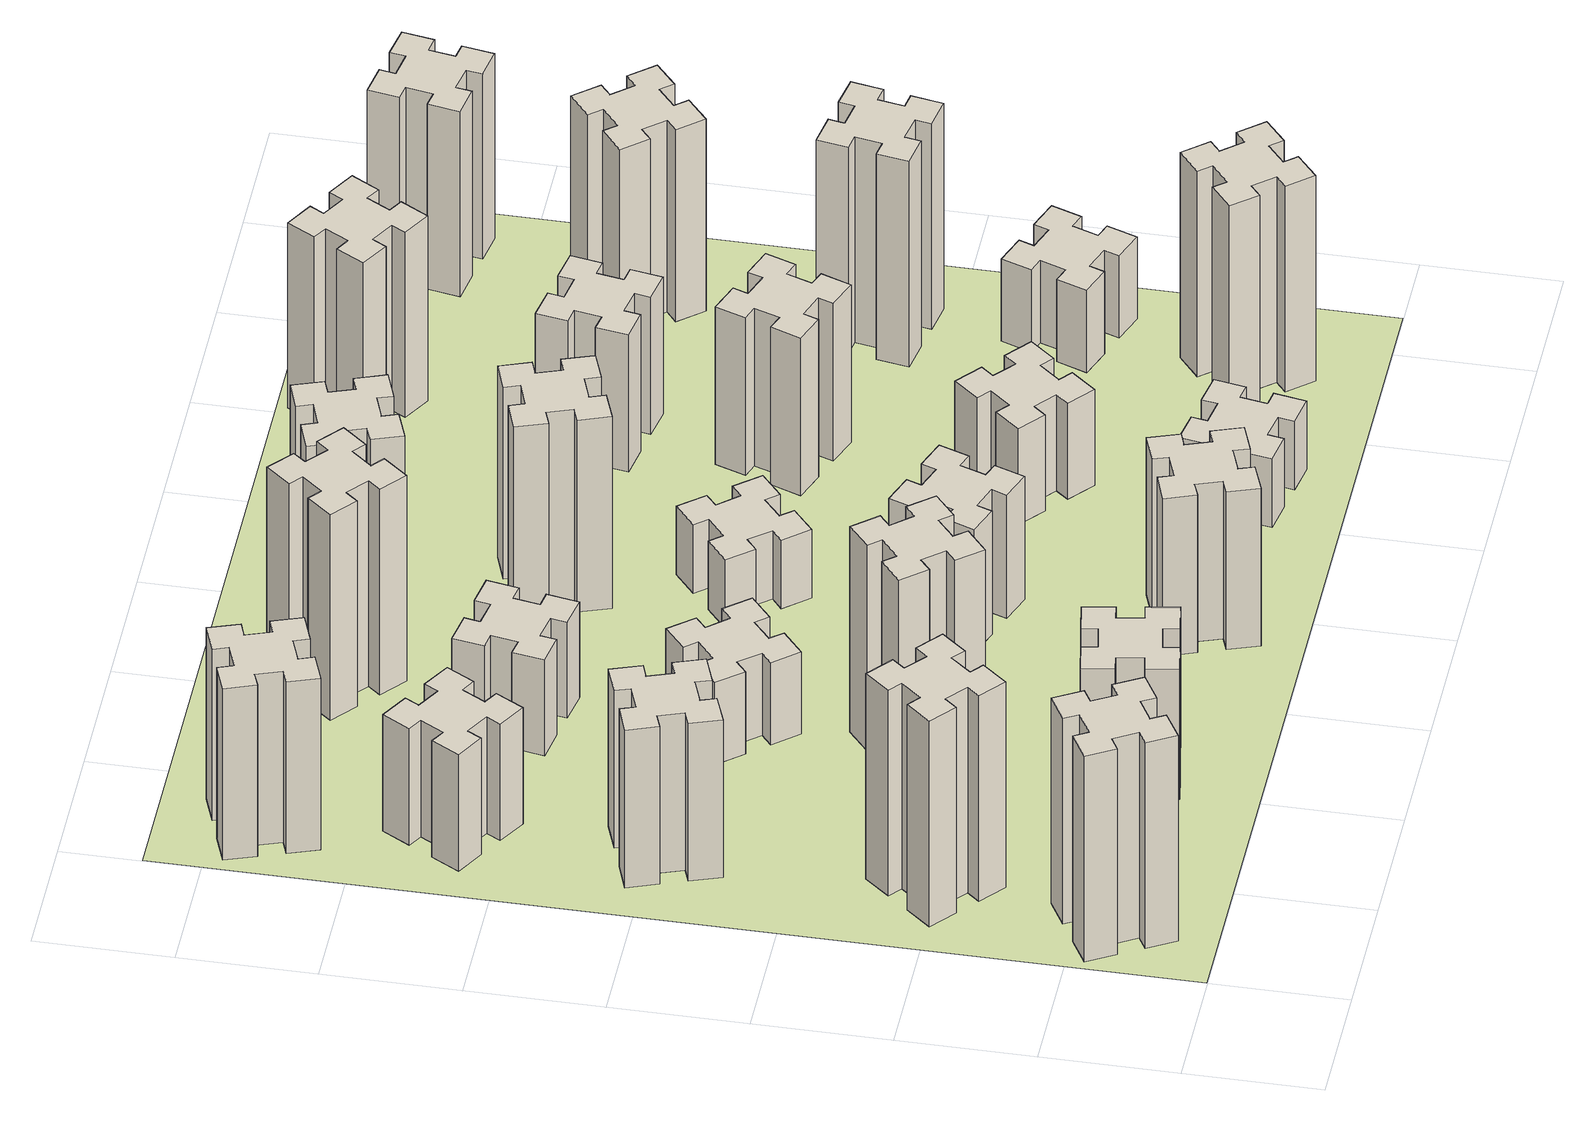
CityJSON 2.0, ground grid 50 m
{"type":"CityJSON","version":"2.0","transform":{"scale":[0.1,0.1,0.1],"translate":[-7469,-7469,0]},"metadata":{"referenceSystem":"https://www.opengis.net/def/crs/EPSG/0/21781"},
"CityObjects":{
"building1":{"type":"Building","attributes":{"class":"1000","function":"1000","usage":"1000","yearOfConstruction":2016,"roofType":"1000","measuredHeight":90,"storeysAboveGround":30,"storeysBelowGround":0},"geometry":[{"type":"Solid","lod":"1","boundaries":[[[[0,1,2,3,4,5,6,7,8,9,10,11,12,13,14,15,16,17,18,19]],[[17,16,20,21]],[[16,15,22,20]],[[15,14,23,22]],[[14,13,24,23]],[[13,12,25,24]],[[12,11,26,25]],[[11,10,27,26]],[[10,9,28,27]],[[9,8,29,28]],[[8,7,30,29]],[[7,6,31,30]],[[6,5,32,31]],[[5,4,33,32]],[[4,3,34,33]],[[3,2,35,34]],[[2,1,36,35]],[[1,0,37,36]],[[0,19,38,37]],[[19,18,39,38]],[[18,17,21,39]],[[24,25,26,27,28,29,30,31,32,33,34,35,36,37,38,39,21,20,22,23]]]]}]},
"building2":{"type":"Building","attributes":{"class":"1000","function":"1000","usage":"1000","yearOfConstruction":2016,"roofType":"1000","measuredHeight":90,"storeysAboveGround":30,"storeysBelowGround":0},"geometry":[{"type":"Solid","lod":"1","boundaries":[[[[40,41,42,43,44,45,46,47,48,49,50,51,52,53,54,55,56,57,58,59]],[[57,56,60,61]],[[56,55,62,60]],[[55,54,63,62]],[[54,53,64,63]],[[53,52,65,64]],[[52,51,66,65]],[[51,50,67,66]],[[50,49,68,67]],[[49,48,69,68]],[[48,47,70,69]],[[47,46,71,70]],[[46,45,72,71]],[[45,44,73,72]],[[44,43,74,73]],[[43,42,75,74]],[[42,41,76,75]],[[41,40,77,76]],[[40,59,78,77]],[[59,58,79,78]],[[58,57,61,79]],[[64,65,66,67,68,69,70,71,72,73,74,75,76,77,78,79,61,60,62,63]]]]}]},
"building3":{"type":"Building","attributes":{"class":"1000","function":"1000","usage":"1000","yearOfConstruction":2016,"roofType":"1000","measuredHeight":69,"storeysAboveGround":30,"storeysBelowGround":0},"geometry":[{"type":"Solid","lod":"1","boundaries":[[[[80,81,82,83,84,85,86,87,88,89,90,91,92,93,94,95,96,97,98,99]],[[97,96,100,101]],[[96,95,102,100]],[[95,94,103,102]],[[94,93,104,103]],[[93,92,105,104]],[[92,91,106,105]],[[91,90,107,106]],[[90,89,108,107]],[[89,88,109,108]],[[88,87,110,109]],[[87,86,111,110]],[[86,85,112,111]],[[85,84,113,112]],[[84,83,114,113]],[[83,82,115,114]],[[82,81,116,115]],[[81,80,117,116]],[[80,99,118,117]],[[99,98,119,118]],[[98,97,101,119]],[[104,105,106,107,108,109,110,111,112,113,114,115,116,117,118,119,101,100,102,103]]]]}]},
"building4":{"type":"Building","attributes":{"class":"1000","function":"1000","usage":"1000","yearOfConstruction":2016,"roofType":"1000","measuredHeight":51,"storeysAboveGround":30,"storeysBelowGround":0},"geometry":[{"type":"Solid","lod":"1","boundaries":[[[[120,121,122,123,124,125,126,127,128,129,130,131,132,133,134,135,136,137,138,139]],[[137,136,140,141]],[[136,135,142,140]],[[135,134,143,142]],[[134,133,144,143]],[[133,132,145,144]],[[132,131,146,145]],[[131,130,147,146]],[[130,129,148,147]],[[129,128,149,148]],[[128,127,150,149]],[[127,126,151,150]],[[126,125,152,151]],[[125,124,153,152]],[[124,123,154,153]],[[123,122,155,154]],[[122,121,156,155]],[[121,120,157,156]],[[120,139,158,157]],[[139,138,159,158]],[[138,137,141,159]],[[144,145,146,147,148,149,150,151,152,153,154,155,156,157,158,159,141,140,142,143]]]]}]},
"building5":{"type":"Building","attributes":{"class":"1000","function":"1000","usage":"1000","yearOfConstruction":2016,"roofType":"1000","measuredHeight":57,"storeysAboveGround":30,"storeysBelowGround":0},"geometry":[{"type":"Solid","lod":"1","boundaries":[[[[160,161,162,163,164,165,166,167,168,169,170,171,172,173,174,175,176,177,178,179]],[[177,176,180,181]],[[176,175,182,180]],[[175,174,183,182]],[[174,173,184,183]],[[173,172,185,184]],[[172,171,186,185]],[[171,170,187,186]],[[170,169,188,187]],[[169,168,189,188]],[[168,167,190,189]],[[167,166,191,190]],[[166,165,192,191]],[[165,164,193,192]],[[164,163,194,193]],[[163,162,195,194]],[[162,161,196,195]],[[161,160,197,196]],[[160,179,198,197]],[[179,178,199,198]],[[178,177,181,199]],[[184,185,186,187,188,189,190,191,192,193,194,195,196,197,198,199,181,180,182,183]]]]}]},
"building6":{"type":"Building","attributes":{"class":"1000","function":"1000","usage":"1000","yearOfConstruction":2016,"roofType":"1000","measuredHeight":75,"storeysAboveGround":30,"storeysBelowGround":0},"geometry":[{"type":"Solid","lod":"1","boundaries":[[[[200,201,202,203,204,205,206,207,208,209,210,211,212,213,214,215,216,217,218,219]],[[217,216,220,221]],[[216,215,222,220]],[[215,214,223,222]],[[214,213,224,223]],[[213,212,225,224]],[[212,211,226,225]],[[211,210,227,226]],[[210,209,228,227]],[[209,208,229,228]],[[208,207,230,229]],[[207,206,231,230]],[[206,205,232,231]],[[205,204,233,232]],[[204,203,234,233]],[[203,202,235,234]],[[202,201,236,235]],[[201,200,237,236]],[[200,219,238,237]],[[219,218,239,238]],[[218,217,221,239]],[[224,225,226,227,228,229,230,231,232,233,234,235,236,237,238,239,221,220,222,223]]]]}]},
"building7":{"type":"Building","attributes":{"class":"1000","function":"1000","usage":"1000","yearOfConstruction":2016,"roofType":"1000","measuredHeight":90,"storeysAboveGround":30,"storeysBelowGround":0},"geometry":[{"type":"Solid","lod":"1","boundaries":[[[[240,241,242,243,244,245,246,247,248,249,250,251,252,253,254,255,256,257,258,259]],[[257,256,260,261]],[[256,255,262,260]],[[255,254,263,262]],[[254,253,264,263]],[[253,252,265,264]],[[252,251,266,265]],[[251,250,267,266]],[[250,249,268,267]],[[249,248,269,268]],[[248,247,270,269]],[[247,246,271,270]],[[246,245,272,271]],[[245,244,273,272]],[[244,243,274,273]],[[243,242,275,274]],[[242,241,276,275]],[[241,240,277,276]],[[240,259,278,277]],[[259,258,279,278]],[[258,257,261,279]],[[264,265,266,267,268,269,270,271,272,273,274,275,276,277,278,279,261,260,262,263]]]]}]},
"building8":{"type":"Building","attributes":{"class":"1000","function":"1000","usage":"1000","yearOfConstruction":2016,"roofType":"1000","measuredHeight":36,"storeysAboveGround":30,"storeysBelowGround":0},"geometry":[{"type":"Solid","lod":"1","boundaries":[[[[280,281,282,283,284,285,286,287,288,289,290,291,292,293,294,295,296,297,298,299]],[[297,296,300,301]],[[296,295,302,300]],[[295,294,303,302]],[[294,293,304,303]],[[293,292,305,304]],[[292,291,306,305]],[[291,290,307,306]],[[290,289,308,307]],[[289,288,309,308]],[[288,287,310,309]],[[287,286,311,310]],[[286,285,312,311]],[[285,284,313,312]],[[284,283,314,313]],[[283,282,315,314]],[[282,281,316,315]],[[281,280,317,316]],[[280,299,318,317]],[[299,298,319,318]],[[298,297,301,319]],[[304,305,306,307,308,309,310,311,312,313,314,315,316,317,318,319,301,300,302,303]]]]}]},
"building9":{"type":"Building","attributes":{"class":"1000","function":"1000","usage":"1000","yearOfConstruction":2016,"roofType":"1000","measuredHeight":42,"storeysAboveGround":30,"storeysBelowGround":0},"geometry":[{"type":"Solid","lod":"1","boundaries":[[[[320,321,322,323,324,325,326,327,328,329,330,331,332,333,334,335,336,337,338,339]],[[337,336,340,341]],[[336,335,342,340]],[[335,334,343,342]],[[334,333,344,343]],[[333,332,345,344]],[[332,331,346,345]],[[331,330,347,346]],[[330,329,348,347]],[[329,328,349,348]],[[328,327,350,349]],[[327,326,351,350]],[[326,325,352,351]],[[325,324,353,352]],[[324,323,354,353]],[[323,322,355,354]],[[322,321,356,355]],[[321,320,357,356]],[[320,339,358,357]],[[339,338,359,358]],[[338,337,341,359]],[[344,345,346,347,348,349,350,351,352,353,354,355,356,357,358,359,341,340,342,343]]]]}]},
"building10":{"type":"Building","attributes":{"class":"1000","function":"1000","usage":"1000","yearOfConstruction":2016,"roofType":"1000","measuredHeight":69,"storeysAboveGround":30,"storeysBelowGround":0},"geometry":[{"type":"Solid","lod":"1","boundaries":[[[[360,361,362,363,364,365,366,367,368,369,370,371,372,373,374,375,376,377,378,379]],[[377,376,380,381]],[[376,375,382,380]],[[375,374,383,382]],[[374,373,384,383]],[[373,372,385,384]],[[372,371,386,385]],[[371,370,387,386]],[[370,369,388,387]],[[369,368,389,388]],[[368,367,390,389]],[[367,366,391,390]],[[366,365,392,391]],[[365,364,393,392]],[[364,363,394,393]],[[363,362,395,394]],[[362,361,396,395]],[[361,360,397,396]],[[360,379,398,397]],[[379,378,399,398]],[[378,377,381,399]],[[384,385,386,387,388,389,390,391,392,393,394,395,396,397,398,399,381,380,382,383]]]]}]},
"building11":{"type":"Building","attributes":{"class":"1000","function":"1000","usage":"1000","yearOfConstruction":2016,"roofType":"1000","measuredHeight":90,"storeysAboveGround":30,"storeysBelowGround":0},"geometry":[{"type":"Solid","lod":"1","boundaries":[[[[400,401,402,403,404,405,406,407,408,409,410,411,412,413,414,415,416,417,418,419]],[[417,416,420,421]],[[416,415,422,420]],[[415,414,423,422]],[[414,413,424,423]],[[413,412,425,424]],[[412,411,426,425]],[[411,410,427,426]],[[410,409,428,427]],[[409,408,429,428]],[[408,407,430,429]],[[407,406,431,430]],[[406,405,432,431]],[[405,404,433,432]],[[404,403,434,433]],[[403,402,435,434]],[[402,401,436,435]],[[401,400,437,436]],[[400,419,438,437]],[[419,418,439,438]],[[418,417,421,439]],[[424,425,426,427,428,429,430,431,432,433,434,435,436,437,438,439,421,420,422,423]]]]}]},
"building12":{"type":"Building","attributes":{"class":"1000","function":"1000","usage":"1000","yearOfConstruction":2016,"roofType":"1000","measuredHeight":54,"storeysAboveGround":30,"storeysBelowGround":0},"geometry":[{"type":"Solid","lod":"1","boundaries":[[[[440,441,442,443,444,445,446,447,448,449,450,451,452,453,454,455,456,457,458,459]],[[457,456,460,461]],[[456,455,462,460]],[[455,454,463,462]],[[454,453,464,463]],[[453,452,465,464]],[[452,451,466,465]],[[451,450,467,466]],[[450,449,468,467]],[[449,448,469,468]],[[448,447,470,469]],[[447,446,471,470]],[[446,445,472,471]],[[445,444,473,472]],[[444,443,474,473]],[[443,442,475,474]],[[442,441,476,475]],[[441,440,477,476]],[[440,459,478,477]],[[459,458,479,478]],[[458,457,461,479]],[[464,465,466,467,468,469,470,471,472,473,474,475,476,477,478,479,461,460,462,463]]]]}]},
"building13":{"type":"Building","attributes":{"class":"1000","function":"1000","usage":"1000","yearOfConstruction":2016,"roofType":"1000","measuredHeight":30,"storeysAboveGround":30,"storeysBelowGround":0},"geometry":[{"type":"Solid","lod":"1","boundaries":[[[[480,481,482,483,484,485,486,487,488,489,490,491,492,493,494,495,496,497,498,499]],[[497,496,500,501]],[[496,495,502,500]],[[495,494,503,502]],[[494,493,504,503]],[[493,492,505,504]],[[492,491,506,505]],[[491,490,507,506]],[[490,489,508,507]],[[489,488,509,508]],[[488,487,510,509]],[[487,486,511,510]],[[486,485,512,511]],[[485,484,513,512]],[[484,483,514,513]],[[483,482,515,514]],[[482,481,516,515]],[[481,480,517,516]],[[480,499,518,517]],[[499,498,519,518]],[[498,497,501,519]],[[504,505,506,507,508,509,510,511,512,513,514,515,516,517,518,519,501,500,502,503]]]]}]},
"building14":{"type":"Building","attributes":{"class":"1000","function":"1000","usage":"1000","yearOfConstruction":2016,"roofType":"1000","measuredHeight":84,"storeysAboveGround":30,"storeysBelowGround":0},"geometry":[{"type":"Solid","lod":"1","boundaries":[[[[520,521,522,523,524,525,526,527,528,529,530,531,532,533,534,535,536,537,538,539]],[[537,536,540,541]],[[536,535,542,540]],[[535,534,543,542]],[[534,533,544,543]],[[533,532,545,544]],[[532,531,546,545]],[[531,530,547,546]],[[530,529,548,547]],[[529,528,549,548]],[[528,527,550,549]],[[527,526,551,550]],[[526,525,552,551]],[[525,524,553,552]],[[524,523,554,553]],[[523,522,555,554]],[[522,521,556,555]],[[521,520,557,556]],[[520,539,558,557]],[[539,538,559,558]],[[538,537,541,559]],[[544,545,546,547,548,549,550,551,552,553,554,555,556,557,558,559,541,540,542,543]]]]}]},
"building15":{"type":"Building","attributes":{"class":"1000","function":"1000","usage":"1000","yearOfConstruction":2016,"roofType":"1000","measuredHeight":30,"storeysAboveGround":30,"storeysBelowGround":0},"geometry":[{"type":"Solid","lod":"1","boundaries":[[[[560,561,562,563,564,565,566,567,568,569,570,571,572,573,574,575,576,577,578,579]],[[577,576,580,581]],[[576,575,582,580]],[[575,574,583,582]],[[574,573,584,583]],[[573,572,585,584]],[[572,571,586,585]],[[571,570,587,586]],[[570,569,588,587]],[[569,568,589,588]],[[568,567,590,589]],[[567,566,591,590]],[[566,565,592,591]],[[565,564,593,592]],[[564,563,594,593]],[[563,562,595,594]],[[562,561,596,595]],[[561,560,597,596]],[[560,579,598,597]],[[579,578,599,598]],[[578,577,581,599]],[[584,585,586,587,588,589,590,591,592,593,594,595,596,597,598,599,581,580,582,583]]]]}]},
"building16":{"type":"Building","attributes":{"class":"1000","function":"1000","usage":"1000","yearOfConstruction":2016,"roofType":"1000","measuredHeight":57,"storeysAboveGround":30,"storeysBelowGround":0},"geometry":[{"type":"Solid","lod":"1","boundaries":[[[[600,601,602,603,604,605,606,607,608,609,610,611,612,613,614,615,616,617,618,619]],[[617,616,620,621]],[[616,615,622,620]],[[615,614,623,622]],[[614,613,624,623]],[[613,612,625,624]],[[612,611,626,625]],[[611,610,627,626]],[[610,609,628,627]],[[609,608,629,628]],[[608,607,630,629]],[[607,606,631,630]],[[606,605,632,631]],[[605,604,633,632]],[[604,603,634,633]],[[603,602,635,634]],[[602,601,636,635]],[[601,600,637,636]],[[600,619,638,637]],[[619,618,639,638]],[[618,617,621,639]],[[624,625,626,627,628,629,630,631,632,633,634,635,636,637,638,639,621,620,622,623]]]]}]},
"building17":{"type":"Building","attributes":{"class":"1000","function":"1000","usage":"1000","yearOfConstruction":2016,"roofType":"1000","measuredHeight":42,"storeysAboveGround":30,"storeysBelowGround":0},"geometry":[{"type":"Solid","lod":"1","boundaries":[[[[640,641,642,643,644,645,646,647,648,649,650,651,652,653,654,655,656,657,658,659]],[[657,656,660,661]],[[656,655,662,660]],[[655,654,663,662]],[[654,653,664,663]],[[653,652,665,664]],[[652,651,666,665]],[[651,650,667,666]],[[650,649,668,667]],[[649,648,669,668]],[[648,647,670,669]],[[647,646,671,670]],[[646,645,672,671]],[[645,644,673,672]],[[644,643,674,673]],[[643,642,675,674]],[[642,641,676,675]],[[641,640,677,676]],[[640,659,678,677]],[[659,658,679,678]],[[658,657,661,679]],[[664,665,666,667,668,669,670,671,672,673,674,675,676,677,678,679,661,660,662,663]]]]}]},
"building18":{"type":"Building","attributes":{"class":"1000","function":"1000","usage":"1000","yearOfConstruction":2016,"roofType":"1000","measuredHeight":69,"storeysAboveGround":30,"storeysBelowGround":0},"geometry":[{"type":"Solid","lod":"1","boundaries":[[[[680,681,682,683,684,685,686,687,688,689,690,691,692,693,694,695,696,697,698,699]],[[697,696,700,701]],[[696,695,702,700]],[[695,694,703,702]],[[694,693,704,703]],[[693,692,705,704]],[[692,691,706,705]],[[691,690,707,706]],[[690,689,708,707]],[[689,688,709,708]],[[688,687,710,709]],[[687,686,711,710]],[[686,685,712,711]],[[685,684,713,712]],[[684,683,714,713]],[[683,682,715,714]],[[682,681,716,715]],[[681,680,717,716]],[[680,699,718,717]],[[699,698,719,718]],[[698,697,701,719]],[[704,705,706,707,708,709,710,711,712,713,714,715,716,717,718,719,701,700,702,703]]]]}]},
"building19":{"type":"Building","attributes":{"class":"1000","function":"1000","usage":"1000","yearOfConstruction":2016,"roofType":"1000","measuredHeight":60,"storeysAboveGround":30,"storeysBelowGround":0},"geometry":[{"type":"Solid","lod":"1","boundaries":[[[[720,721,722,723,724,725,726,727,728,729,730,731,732,733,734,735,736,737,738,739]],[[737,736,740,741]],[[736,735,742,740]],[[735,734,743,742]],[[734,733,744,743]],[[733,732,745,744]],[[732,731,746,745]],[[731,730,747,746]],[[730,729,748,747]],[[729,728,749,748]],[[728,727,750,749]],[[727,726,751,750]],[[726,725,752,751]],[[725,724,753,752]],[[724,723,754,753]],[[723,722,755,754]],[[722,721,756,755]],[[721,720,757,756]],[[720,739,758,757]],[[739,738,759,758]],[[738,737,741,759]],[[744,745,746,747,748,749,750,751,752,753,754,755,756,757,758,759,741,740,742,743]]]]}]},
"building20":{"type":"Building","attributes":{"class":"1000","function":"1000","usage":"1000","yearOfConstruction":2016,"roofType":"1000","measuredHeight":90,"storeysAboveGround":30,"storeysBelowGround":0},"geometry":[{"type":"Solid","lod":"1","boundaries":[[[[760,761,762,763,764,765,766,767,768,769,770,771,772,773,774,775,776,777,778,779]],[[777,776,780,781]],[[776,775,782,780]],[[775,774,783,782]],[[774,773,784,783]],[[773,772,785,784]],[[772,771,786,785]],[[771,770,787,786]],[[770,769,788,787]],[[769,768,789,788]],[[768,767,790,789]],[[767,766,791,790]],[[766,765,792,791]],[[765,764,793,792]],[[764,763,794,793]],[[763,762,795,794]],[[762,761,796,795]],[[761,760,797,796]],[[760,779,798,797]],[[779,778,799,798]],[[778,777,781,799]],[[784,785,786,787,788,789,790,791,792,793,794,795,796,797,798,799,781,780,782,783]]]]}]},
"building21":{"type":"Building","attributes":{"class":"1000","function":"1000","usage":"1000","yearOfConstruction":2016,"roofType":"1000","measuredHeight":81,"storeysAboveGround":30,"storeysBelowGround":0},"geometry":[{"type":"Solid","lod":"1","boundaries":[[[[800,801,802,803,804,805,806,807,808,809,810,811,812,813,814,815,816,817,818,819]],[[817,816,820,821]],[[816,815,822,820]],[[815,814,823,822]],[[814,813,824,823]],[[813,812,825,824]],[[812,811,826,825]],[[811,810,827,826]],[[810,809,828,827]],[[809,808,829,828]],[[808,807,830,829]],[[807,806,831,830]],[[806,805,832,831]],[[805,804,833,832]],[[804,803,834,833]],[[803,802,835,834]],[[802,801,836,835]],[[801,800,837,836]],[[800,819,838,837]],[[819,818,839,838]],[[818,817,821,839]],[[824,825,826,827,828,829,830,831,832,833,834,835,836,837,838,839,821,820,822,823]]]]}]},
"building22":{"type":"Building","attributes":{"class":"1000","function":"1000","usage":"1000","yearOfConstruction":2016,"roofType":"1000","measuredHeight":36,"storeysAboveGround":30,"storeysBelowGround":0},"geometry":[{"type":"Solid","lod":"1","boundaries":[[[[840,841,842,843,844,845,846,847,848,849,850,851,852,853,854,855,856,857,858,859]],[[857,856,860,861]],[[856,855,862,860]],[[855,854,863,862]],[[854,853,864,863]],[[853,852,865,864]],[[852,851,866,865]],[[851,850,867,866]],[[850,849,868,867]],[[849,848,869,868]],[[848,847,870,869]],[[847,846,871,870]],[[846,845,872,871]],[[845,844,873,872]],[[844,843,874,873]],[[843,842,875,874]],[[842,841,876,875]],[[841,840,877,876]],[[840,859,878,877]],[[859,858,879,878]],[[858,857,861,879]],[[864,865,866,867,868,869,870,871,872,873,874,875,876,877,878,879,861,860,862,863]]]]}]},
"building23":{"type":"Building","attributes":{"class":"1000","function":"1000","usage":"1000","yearOfConstruction":2016,"roofType":"1000","measuredHeight":90,"storeysAboveGround":30,"storeysBelowGround":0},"geometry":[{"type":"Solid","lod":"1","boundaries":[[[[880,881,882,883,884,885,886,887,888,889,890,891,892,893,894,895,896,897,898,899]],[[897,896,900,901]],[[896,895,902,900]],[[895,894,903,902]],[[894,893,904,903]],[[893,892,905,904]],[[892,891,906,905]],[[891,890,907,906]],[[890,889,908,907]],[[889,888,909,908]],[[888,887,910,909]],[[887,886,911,910]],[[886,885,912,911]],[[885,884,913,912]],[[884,883,914,913]],[[883,882,915,914]],[[882,881,916,915]],[[881,880,917,916]],[[880,899,918,917]],[[899,898,919,918]],[[898,897,901,919]],[[904,905,906,907,908,909,910,911,912,913,914,915,916,917,918,919,901,900,902,903]]]]}]},
"building24":{"type":"Building","attributes":{"class":"1000","function":"1000","usage":"1000","yearOfConstruction":2016,"roofType":"1000","measuredHeight":84,"storeysAboveGround":30,"storeysBelowGround":0},"geometry":[{"type":"Solid","lod":"1","boundaries":[[[[920,921,922,923,924,925,926,927,928,929,930,931,932,933,934,935,936,937,938,939]],[[937,936,940,941]],[[936,935,942,940]],[[935,934,943,942]],[[934,933,944,943]],[[933,932,945,944]],[[932,931,946,945]],[[931,930,947,946]],[[930,929,948,947]],[[929,928,949,948]],[[928,927,950,949]],[[927,926,951,950]],[[926,925,952,951]],[[925,924,953,952]],[[924,923,954,953]],[[923,922,955,954]],[[922,921,956,955]],[[921,920,957,956]],[[920,939,958,957]],[[939,938,959,958]],[[938,937,941,959]],[[944,945,946,947,948,949,950,951,952,953,954,955,956,957,958,959,941,940,942,943]]]]}]},
"building25":{"type":"Building","attributes":{"class":"1000","function":"1000","usage":"1000","yearOfConstruction":2016,"roofType":"1000","measuredHeight":81,"storeysAboveGround":30,"storeysBelowGround":0},"geometry":[{"type":"Solid","lod":"1","boundaries":[[[[960,961,962,963,964,965,966,967,968,969,970,971,972,973,974,975,976,977,978,979]],[[977,976,980,981]],[[976,975,982,980]],[[975,974,983,982]],[[974,973,984,983]],[[973,972,985,984]],[[972,971,986,985]],[[971,970,987,986]],[[970,969,988,987]],[[969,968,989,988]],[[968,967,990,989]],[[967,966,991,990]],[[966,965,992,991]],[[965,964,993,992]],[[964,963,994,993]],[[963,962,995,994]],[[962,961,996,995]],[[961,960,997,996]],[[960,979,998,997]],[[979,978,999,998]],[[978,977,981,999]],[[984,985,986,987,988,989,990,991,992,993,994,995,996,997,998,999,981,980,982,983]]]]}]},
"landuse1":{"type":"LandUse","attributes":{"name":"plot1","function":"1010"},"geometry":[{"type":"MultiSurface","lod":"1","boundaries":[[[1000,1001,1002,1003]]]}]}
},
"vertices":[
[155,364,0],[205,277,0],[153,247,0],[213,143,0],[317,203,0],[287,255,0],[374,305,0],[404,253,0],[508,313,0],[448,417,0],[396,387,0],[346,474,0],[398,504,0],[338,608,0],[234,548,0],[264,496,0],[177,446,0],[147,498,0],[43,438,0],[103,334,0],[177,446,900],[147,498,900],[264,496,900],[234,548,900],[338,608,900],[398,504,900],[346,474,900],[396,387,900],[448,417,900],[508,313,900],[404,253,900],[374,305,900],[287,255,900],[317,203,900],[213,143,900],[153,247,900],[205,277,900],[155,364,900],[103,334,900],[43,438,900],
[484,1067,0],[408,1132,0],[446,1178,0],[354,1255,0],[277,1163,0],[323,1124,0],[259,1048,0],[213,1086,0],[136,994,0],[228,917,0],[266,963,0],[343,899,0],[304,853,0],[396,776,0],[473,868,0],[427,906,0],[492,983,0],[538,944,0],[615,1036,0],[523,1113,0],[492,983,900],[538,944,900],[427,906,900],[473,868,900],[396,776,900],[304,853,900],[343,899,900],[266,963,900],[228,917,900],[136,994,900],[213,1086,900],[259,1048,900],[323,1124,900],[277,1163,900],[354,1255,900],[446,1178,900],[408,1132,900],[484,1067,900],[523,1113,900],[615,1036,900],
[366,1835,0],[460,1869,0],[480,1813,0],[593,1854,0],[552,1967,0],[496,1946,0],[462,2040,0],[518,2060,0],[477,2173,0],[364,2132,0],[385,2076,0],[291,2042,0],[270,2098,0],[157,2057,0],[199,1944,0],[255,1965,0],[289,1871,0],[233,1850,0],[274,1737,0],[387,1779,0],[289,1871,690],[233,1850,690],[255,1965,690],[199,1944,690],[157,2057,690],[270,2098,690],[291,2042,690],[385,2076,690],[364,2132,690],[477,2173,690],[518,2060,690],[462,2040,690],[496,1946,690],[552,1967,690],[593,1854,690],[480,1813,690],[460,1869,690],[366,1835,690],[387,1779,690],[274,1737,690],
[277,2625,0],[364,2575,0],[334,2523,0],[438,2463,0],[498,2567,0],[446,2597,0],[496,2684,0],[548,2654,0],[608,2758,0],[504,2818,0],[474,2766,0],[387,2816,0],[417,2868,0],[313,2928,0],[253,2824,0],[305,2794,0],[255,2707,0],[203,2737,0],[143,2633,0],[247,2573,0],[255,2707,510],[203,2737,510],[305,2794,510],[253,2824,510],[313,2928,510],[417,2868,510],[387,2816,510],[474,2766,510],[504,2818,510],[608,2758,510],[548,2654,510],[496,2684,510],[446,2597,510],[498,2567,510],[438,2463,510],[334,2523,510],[364,2575,510],[277,2625,510],[247,2573,510],[143,2633,510],
[1085,358,0],[1184,376,0],[1194,317,0],[1312,337,0],[1291,456,0],[1232,445,0],[1215,544,0],[1274,554,0],[1253,672,0],[1135,651,0],[1145,592,0],[1047,575,0],[1037,634,0],[918,613,0],[939,495,0],[998,505,0],[1016,407,0],[957,397,0],[977,278,0],[1096,299,0],[1016,407,570],[957,397,570],[998,505,570],[939,495,570],[918,613,570],[1037,634,570],[1047,575,570],[1145,592,570],[1135,651,570],[1253,672,570],[1274,554,570],[1215,544,570],[1232,445,570],[1291,456,570],[1312,337,570],[1194,317,570],[1184,376,570],[1085,358,570],[1096,299,570],[977,278,570],
[155,3345,0],[189,3251,0],[133,3230,0],[174,3117,0],[287,3159,0],[266,3215,0],[360,3249,0],[380,3193,0],[493,3234,0],[452,3347,0],[396,3326,0],[362,3420,0],[418,3440,0],[377,3553,0],[264,3512,0],[285,3456,0],[191,3422,0],[170,3478,0],[57,3437,0],[99,3324,0],[191,3422,750],[170,3478,750],[285,3456,750],[264,3512,750],[377,3553,750],[418,3440,750],[362,3420,750],[396,3326,750],[452,3347,750],[493,3234,750],[380,3193,750],[360,3249,750],[266,3215,750],[287,3159,750],[174,3117,750],[133,3230,750],[189,3251,750],[155,3345,750],[99,3324,750],[57,3437,750],
[1083,1332,0],[1006,1267,0],[968,1313,0],[876,1236,0],[953,1144,0],[999,1183,0],[1063,1106,0],[1017,1068,0],[1094,976,0],[1186,1053,0],[1148,1099,0],[1224,1163,0],[1263,1117,0],[1355,1194,0],[1278,1286,0],[1232,1248,0],[1167,1324,0],[1213,1363,0],[1136,1455,0],[1044,1378,0],[1167,1324,900],[1213,1363,900],[1232,1248,900],[1278,1286,900],[1355,1194,900],[1263,1117,900],[1224,1163,900],[1148,1099,900],[1186,1053,900],[1094,976,900],[1017,1068,900],[1063,1106,900],[999,1183,900],[953,1144,900],[876,1236,900],[968,1313,900],[1006,1267,900],[1083,1332,900],[1044,1378,900],[1136,1455,900],
[1083,1972,0],[1006,1907,0],[968,1953,0],[876,1876,0],[953,1784,0],[999,1823,0],[1063,1746,0],[1017,1708,0],[1094,1616,0],[1186,1693,0],[1148,1739,0],[1224,1803,0],[1263,1757,0],[1355,1834,0],[1278,1926,0],[1232,1888,0],[1167,1964,0],[1213,2003,0],[1136,2095,0],[1044,2018,0],[1167,1964,360],[1213,2003,360],[1232,1888,360],[1278,1926,360],[1355,1834,360],[1263,1757,360],[1224,1803,360],[1148,1739,360],[1186,1693,360],[1094,1616,360],[1017,1708,360],[1063,1746,360],[999,1823,360],[953,1784,360],[876,1876,360],[968,1953,360],[1006,1907,360],[1083,1972,360],[1044,2018,360],[1136,2095,360],
[1115,2527,0],[1132,2625,0],[1191,2615,0],[1212,2733,0],[1094,2754,0],[1084,2695,0],[985,2712,0],[996,2771,0],[877,2792,0],[857,2674,0],[916,2664,0],[898,2565,0],[839,2576,0],[818,2457,0],[937,2437,0],[947,2496,0],[1045,2478,0],[1035,2419,0],[1153,2398,0],[1174,2517,0],[1045,2478,420],[1035,2419,420],[947,2496,420],[937,2437,420],[818,2457,420],[839,2576,420],[898,2565,420],[916,2664,420],[857,2674,420],[877,2792,420],[996,2771,420],[985,2712,420],[1084,2695,420],[1094,2754,420],[1212,2733,420],[1191,2615,420],[1132,2625,420],[1115,2527,420],[1174,2517,420],[1153,2398,420],
[1965,496,0],[1871,462,0],[1850,518,0],[1737,477,0],[1779,364,0],[1835,385,0],[1869,291,0],[1813,270,0],[1854,157,0],[1967,199,0],[1946,255,0],[2040,289,0],[2060,233,0],[2173,274,0],[2132,387,0],[2076,366,0],[2042,460,0],[2098,480,0],[2057,593,0],[1944,552,0],[2042,460,690],[2098,480,690],[2076,366,690],[2132,387,690],[2173,274,690],[2060,233,690],[2040,289,690],[1946,255,690],[1967,199,690],[1854,157,690],[1813,270,690],[1869,291,690],[1835,385,690],[1779,364,690],[1737,477,690],[1850,518,690],[1871,462,690],[1965,496,690],[1944,552,690],[2057,593,690],
[1006,3183,0],[1083,3119,0],[1044,3073,0],[1136,2996,0],[1213,3088,0],[1167,3126,0],[1232,3203,0],[1278,3164,0],[1355,3256,0],[1263,3333,0],[1224,3287,0],[1148,3352,0],[1186,3398,0],[1094,3475,0],[1017,3383,0],[1063,3344,0],[999,3268,0],[953,3306,0],[876,3214,0],[968,3137,0],[999,3268,900],[953,3306,900],[1063,3344,900],[1017,3383,900],[1094,3475,900],[1186,3398,900],[1148,3352,900],[1224,3287,900],[1263,3333,900],[1355,3256,900],[1278,3164,900],[1232,3203,900],[1167,3126,900],[1213,3088,900],[1136,2996,900],[1044,3073,900],[1083,3119,900],[1006,3183,900],[968,3137,900],[876,3214,900],
[1769,1300,0],[1735,1206,0],[1679,1227,0],[1637,1114,0],[1750,1073,0],[1771,1129,0],[1865,1095,0],[1844,1039,0],[1957,997,0],[1998,1110,0],[1942,1131,0],[1976,1225,0],[2032,1204,0],[2073,1317,0],[1960,1358,0],[1940,1302,0],[1846,1336,0],[1867,1392,0],[1754,1433,0],[1713,1320,0],[1846,1336,540],[1867,1392,540],[1940,1302,540],[1960,1358,540],[2073,1317,540],[2032,1204,540],[1976,1225,540],[1942,1131,540],[1998,1110,540],[1957,997,540],[1844,1039,540],[1865,1095,540],[1771,1129,540],[1750,1073,540],[1637,1114,540],[1679,1227,540],[1735,1206,540],[1769,1300,540],[1713,1320,540],[1754,1433,540],
[1972,1988,0],[1907,2064,0],[1953,2103,0],[1876,2195,0],[1784,2118,0],[1823,2072,0],[1746,2007,0],[1708,2053,0],[1616,1976,0],[1693,1884,0],[1739,1923,0],[1803,1846,0],[1757,1808,0],[1834,1716,0],[1926,1793,0],[1888,1839,0],[1964,1903,0],[2003,1857,0],[2095,1934,0],[2018,2026,0],[1964,1903,300],[2003,1857,300],[1888,1839,300],[1926,1793,300],[1834,1716,300],[1757,1808,300],[1803,1846,300],[1739,1923,300],[1693,1884,300],[1616,1976,300],[1708,2053,300],[1746,2007,300],[1823,2072,300],[1784,2118,300],[1876,2195,300],[1953,2103,300],[1907,2064,300],[1972,1988,300],[2018,2026,300],[2095,1934,300],
[1876,2586,0],[1842,2680,0],[1898,2700,0],[1857,2813,0],[1744,2772,0],[1765,2716,0],[1671,2682,0],[1650,2738,0],[1537,2697,0],[1579,2584,0],[1635,2605,0],[1669,2511,0],[1613,2490,0],[1654,2377,0],[1767,2419,0],[1746,2475,0],[1840,2509,0],[1860,2453,0],[1973,2494,0],[1932,2607,0],[1840,2509,840],[1860,2453,840],[1746,2475,840],[1767,2419,840],[1654,2377,840],[1613,2490,840],[1669,2511,840],[1635,2605,840],[1579,2584,840],[1537,2697,840],[1650,2738,840],[1671,2682,840],[1765,2716,840],[1744,2772,840],[1857,2813,840],[1898,2700,840],[1842,2680,840],[1876,2586,840],[1932,2607,840],[1973,2494,840],
[2596,444,0],[2578,345,0],[2519,356,0],[2498,237,0],[2617,217,0],[2627,276,0],[2725,258,0],[2715,199,0],[2833,178,0],[2854,297,0],[2795,307,0],[2812,405,0],[2871,395,0],[2892,513,0],[2774,534,0],[2764,475,0],[2665,492,0],[2676,551,0],[2557,572,0],[2537,454,0],[2665,492,300],[2676,551,300],[2764,475,300],[2774,534,300],[2892,513,300],[2871,395,300],[2812,405,300],[2795,307,300],[2854,297,300],[2833,178,300],[2715,199,300],[2725,258,300],[2627,276,300],[2617,217,300],[2498,237,300],[2519,356,300],[2578,345,300],[2596,444,300],[2537,454,300],[2557,572,300],
[1846,3215,0],[1940,3249,0],[1960,3193,0],[2073,3234,0],[2032,3347,0],[1976,3326,0],[1942,3420,0],[1998,3440,0],[1957,3553,0],[1844,3512,0],[1865,3456,0],[1771,3422,0],[1750,3478,0],[1637,3437,0],[1679,3324,0],[1735,3345,0],[1769,3251,0],[1713,3230,0],[1754,3117,0],[1867,3159,0],[1769,3251,570],[1713,3230,570],[1735,3345,570],[1679,3324,570],[1637,3437,570],[1750,3478,570],[1771,3422,570],[1865,3456,570],[1844,3512,570],[1957,3553,570],[1998,3440,570],[1942,3420,570],[1976,3326,570],[2032,3347,570],[2073,3234,570],[1960,3193,570],[1940,3249,570],[1846,3215,570],[1867,3159,570],[1754,3117,570],
[2647,1006,0],[2712,1083,0],[2758,1044,0],[2835,1136,0],[2743,1213,0],[2704,1167,0],[2628,1232,0],[2666,1278,0],[2574,1355,0],[2497,1263,0],[2543,1224,0],[2479,1148,0],[2433,1186,0],[2356,1094,0],[2448,1017,0],[2486,1063,0],[2563,999,0],[2524,953,0],[2616,876,0],[2693,968,0],[2563,999,420],[2524,953,420],[2486,1063,420],[2448,1017,420],[2356,1094,420],[2433,1186,420],[2479,1148,420],[2543,1224,420],[2497,1263,420],[2574,1355,420],[2666,1278,420],[2628,1232,420],[2704,1167,420],[2743,1213,420],[2835,1136,420],[2758,1044,420],[2712,1083,420],[2647,1006,420],[2693,968,420],[2616,876,420],
[2682,1871,0],[2716,1965,0],[2772,1944,0],[2813,2057,0],[2700,2098,0],[2680,2042,0],[2586,2076,0],[2607,2132,0],[2494,2173,0],[2453,2060,0],[2509,2040,0],[2475,1946,0],[2419,1967,0],[2377,1854,0],[2490,1813,0],[2511,1869,0],[2605,1835,0],[2584,1779,0],[2697,1737,0],[2738,1850,0],[2605,1835,690],[2584,1779,690],[2511,1869,690],[2490,1813,690],[2377,1854,690],[2419,1967,690],[2475,1946,690],[2509,2040,690],[2453,2060,690],[2494,2173,690],[2607,2132,690],[2586,2076,690],[2680,2042,690],[2700,2098,690],[2813,2057,690],[2772,1944,690],[2716,1965,690],[2682,1871,690],[2738,1850,690],[2697,1737,690],
[2496,2664,0],[2478,2565,0],[2419,2576,0],[2398,2457,0],[2517,2437,0],[2527,2496,0],[2625,2478,0],[2615,2419,0],[2733,2398,0],[2754,2517,0],[2695,2527,0],[2712,2625,0],[2771,2615,0],[2792,2733,0],[2674,2754,0],[2664,2695,0],[2565,2712,0],[2576,2771,0],[2457,2792,0],[2437,2674,0],[2565,2712,600],[2576,2771,600],[2664,2695,600],[2674,2754,600],[2792,2733,600],[2771,2615,600],[2712,2625,600],[2695,2527,600],[2754,2517,600],[2733,2398,600],[2615,2419,600],[2625,2478,600],[2527,2496,600],[2517,2437,600],[2398,2457,600],[2419,2576,600],[2478,2565,600],[2496,2664,600],[2437,2674,600],[2457,2792,600],
[3368,359,0],[3444,423,0],[3483,377,0],[3575,454,0],[3498,546,0],[3452,508,0],[3387,584,0],[3433,623,0],[3356,715,0],[3264,638,0],[3303,592,0],[3226,527,0],[3188,573,0],[3096,496,0],[3173,404,0],[3219,443,0],[3283,366,0],[3237,328,0],[3314,236,0],[3406,313,0],[3283,366,900],[3237,328,900],[3219,443,900],[3173,404,900],[3096,496,900],[3188,573,900],[3226,527,900],[3303,592,900],[3264,638,900],[3356,715,900],[3433,623,900],[3387,584,900],[3452,508,900],[3498,546,900],[3575,454,900],[3483,377,900],[3444,423,900],[3368,359,900],[3406,313,900],[3314,236,900],
[2694,3506,0],[2607,3556,0],[2637,3608,0],[2533,3668,0],[2473,3564,0],[2525,3534,0],[2475,3447,0],[2423,3477,0],[2363,3373,0],[2467,3313,0],[2497,3365,0],[2584,3315,0],[2554,3263,0],[2658,3203,0],[2718,3307,0],[2666,3337,0],[2716,3424,0],[2768,3394,0],[2828,3498,0],[2724,3558,0],[2716,3424,810],[2768,3394,810],[2666,3337,810],[2718,3307,810],[2658,3203,810],[2554,3263,810],[2584,3315,810],[2497,3365,810],[2467,3313,810],[2363,3373,810],[2423,3477,810],[2475,3447,810],[2525,3534,810],[2473,3564,810],[2533,3668,810],[2637,3608,810],[2607,3556,810],[2694,3506,810],[2724,3558,810],[2828,3498,810],
[3351,1029,0],[3445,995,0],[3424,939,0],[3537,897,0],[3578,1010,0],[3522,1031,0],[3556,1125,0],[3612,1104,0],[3653,1217,0],[3540,1258,0],[3520,1202,0],[3426,1236,0],[3447,1292,0],[3334,1333,0],[3293,1220,0],[3349,1200,0],[3315,1106,0],[3259,1127,0],[3217,1014,0],[3330,973,0],[3315,1106,360],[3259,1127,360],[3349,1200,360],[3293,1220,360],[3334,1333,360],[3447,1292,360],[3426,1236,360],[3520,1202,360],[3540,1258,360],[3653,1217,360],[3612,1104,360],[3556,1125,360],[3522,1031,360],[3578,1010,360],[3537,897,360],[3424,939,360],[3445,995,360],[3351,1029,360],[3330,973,360],[3217,1014,360],
[3267,1656,0],[3365,1638,0],[3355,1579,0],[3473,1558,0],[3494,1677,0],[3435,1687,0],[3452,1785,0],[3511,1775,0],[3532,1893,0],[3414,1914,0],[3404,1855,0],[3305,1872,0],[3316,1931,0],[3197,1952,0],[3177,1834,0],[3236,1824,0],[3218,1725,0],[3159,1736,0],[3138,1617,0],[3257,1597,0],[3218,1725,900],[3159,1736,900],[3236,1824,900],[3177,1834,900],[3197,1952,900],[3316,1931,900],[3305,1872,900],[3404,1855,900],[3414,1914,900],[3532,1893,900],[3511,1775,900],[3452,1785,900],[3435,1687,900],[3494,1677,900],[3473,1558,900],[3355,1579,900],[3365,1638,900],[3267,1656,900],[3257,1597,900],[3138,1617,900],
[3452,2628,0],[3387,2704,0],[3433,2743,0],[3356,2835,0],[3264,2758,0],[3303,2712,0],[3226,2647,0],[3188,2693,0],[3096,2616,0],[3173,2524,0],[3219,2563,0],[3283,2486,0],[3237,2448,0],[3314,2356,0],[3406,2433,0],[3368,2479,0],[3444,2543,0],[3483,2497,0],[3575,2574,0],[3498,2666,0],[3444,2543,840],[3483,2497,840],[3368,2479,840],[3406,2433,840],[3314,2356,840],[3237,2448,840],[3283,2486,840],[3219,2563,840],[3173,2524,840],[3096,2616,840],[3188,2693,840],[3226,2647,840],[3303,2712,840],[3264,2758,840],[3356,2835,840],[3433,2743,840],[3387,2704,840],[3452,2628,840],[3498,2666,840],[3575,2574,840],
[3535,3267,0],[3552,3365,0],[3611,3355,0],[3632,3473,0],[3514,3494,0],[3504,3435,0],[3405,3452,0],[3416,3511,0],[3297,3532,0],[3277,3414,0],[3336,3404,0],[3318,3305,0],[3259,3316,0],[3238,3197,0],[3357,3177,0],[3367,3236,0],[3465,3218,0],[3455,3159,0],[3573,3138,0],[3594,3257,0],[3465,3218,810],[3455,3159,810],[3367,3236,810],[3357,3177,810],[3238,3197,810],[3259,3316,810],[3318,3305,810],[3336,3404,810],[3277,3414,810],[3297,3532,810],[3416,3511,810],[3405,3452,810],[3504,3435,810],[3514,3494,810],[3632,3473,810],[3611,3355,810],[3552,3365,810],[3535,3267,810],[3594,3257,810],[3573,3138,810],
[5,3705,0],[3705,3705,0],[3705,5,0],[5,5,0]
]}
